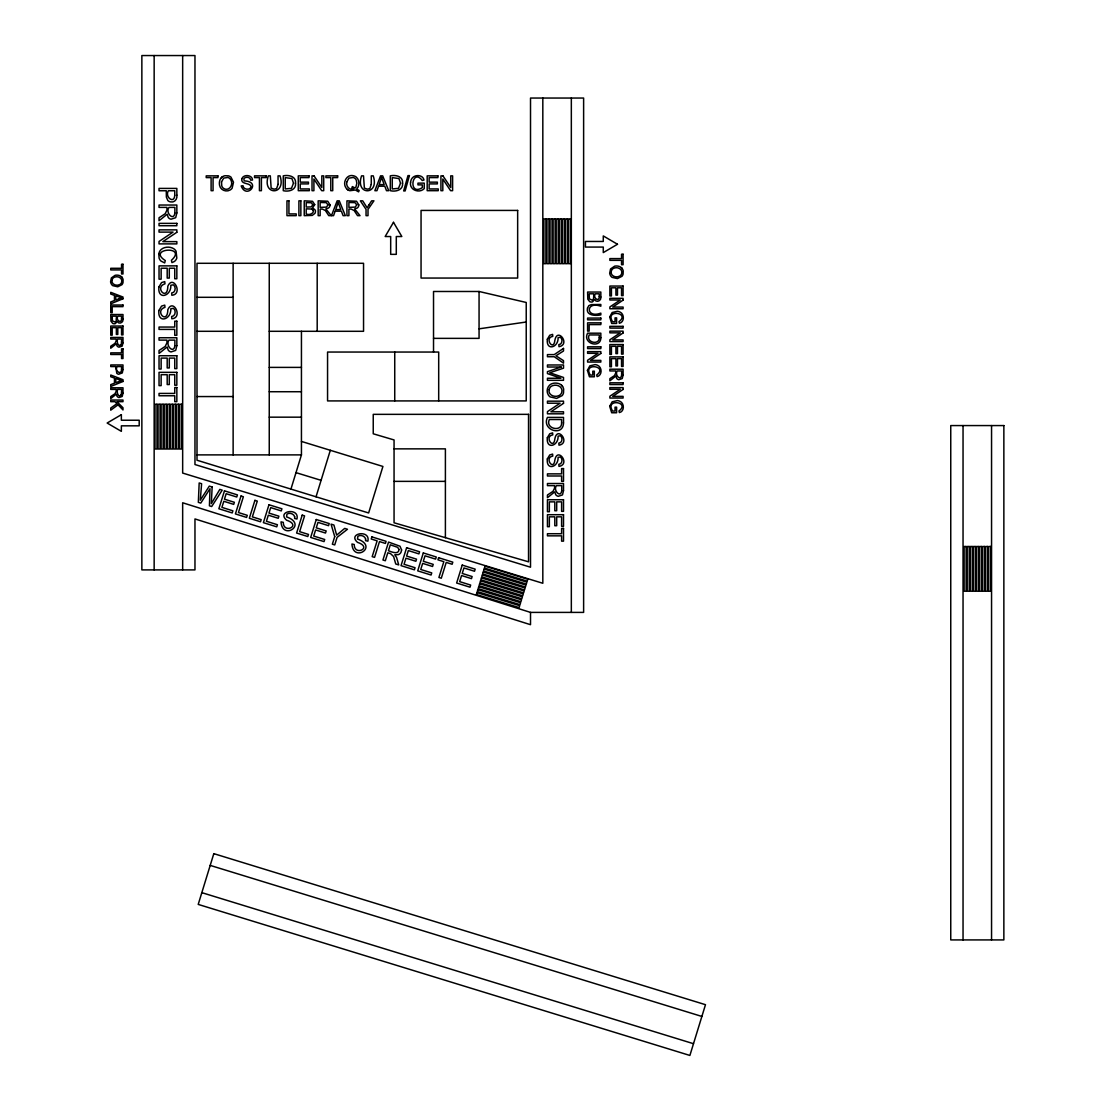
<?xml version="1.0" encoding="UTF-8"?>
<svg xmlns="http://www.w3.org/2000/svg" width="1111" height="1111" viewBox="0 0 1111 1111"><rect width="100%" height="100%" fill="white"/><g stroke="black" fill="none" stroke-linecap="round" stroke-linejoin="round"><path stroke-width="1.5" d="M290.943 489.09L301.442 454.885L301.442 331.3M316.038 496.798L330.314 450.302M121.321 344.563L121.641 339.049L117.585 339.049C116.488 341.341 118.058 347.965 121.321 344.563A1.833 1.833 0 0 1 119.641 345.549M121.321 394.919L121.641 389.405L117.585 389.405C116.488 391.697 118.058 398.321 121.321 394.919A1.833 1.833 0 0 1 119.641 395.905M479.063 328.828L526.225 322.009M438.692 400.918L438.692 352.048L327.564 352.048L327.564 400.918L526.225 400.918L526.225 302.47L479.063 291.485L433.526 291.485L433.526 352.048M197.008 297.304L233.129 297.304M197.008 331.3L233.129 331.3M269.251 331.3L363.547 331.3L363.547 263.293L197.008 263.293L197.008 460.232L368.63 512.963L382.92 466.453L301.442 441.428M433.526 338.369L479.063 338.369L479.063 291.485M269.251 367.394L301.442 367.394M269.251 391.725L301.442 391.725M197.008 396.558L233.129 396.558M269.251 417.167L301.442 417.167M394.058 448.858L445.4 448.858L445.4 537.682M197.008 454.885L301.442 454.885M394.058 481.369L445.4 481.369M530.516 612.397L583.622 612.397L583.622 98.046L530.516 98.046L530.516 567.221L194.967 464.537L194.967 55.55L141.861 55.55L141.861 569.901L194.967 569.901L194.967 518.934L530.516 624.688L530.516 612.397L182.662 502.769L182.662 569.901M311.802 209.062L306.205 208.812L306.205 213.909C309.469 215.992 316.538 212.132 311.802 209.062A2.25 2.25 0 0 1 313.288 210.59M295.998 472.633L321.093 480.341M210.201 865.4L701.874 1016.44M201.827 892.647L693.5 1043.701M991.554 425.569L991.554 939.92M963.043 425.569L963.043 939.92M571.332 98.046L571.332 612.397M542.821 98.046L542.821 583.275L182.662 473.064L182.662 55.55M394.738 352.048L394.738 400.918M317.19 263.293L317.19 331.3M269.251 263.293L269.251 454.885M233.129 263.293L233.129 454.885M154.151 55.55L154.151 569.901M222.422 176.774A6.722 6.722 0 0 0 219.881 180.176A10.096 10.096 0 0 0 219.589 185.37C220.339 190.05 226.116 192.384 230.074 190.023A6.097 6.097 0 0 0 232.143 188.162L233.504 182.218L230.963 177.121A6.805 6.805 0 0 0 228.435 175.844L224.991 175.732A6.499 6.499 0 0 0 221.367 177.691M347.354 189.439A6.805 6.805 0 0 0 349.854 190.703L355.409 190.023L358.603 191.842L359.172 190.481L356.659 189.106C359.742 185.94 359.7 180.038 356.284 177.107A6.819 6.819 0 0 0 353.77 175.844C346.799 173.608 342.119 182.773 346.09 188.065A6.402 6.402 0 0 0 348.118 189.967M122.238 277.653A5.541 5.541 0 0 0 119.419 275.542A8.332 8.332 0 0 0 115.141 275.306L111.378 277.903L110.586 281.777A6.041 6.041 0 0 0 111.294 283.958A5.027 5.027 0 0 0 112.822 285.68L117.738 286.791L121.946 284.694A5.624 5.624 0 0 0 123.002 282.611L123.099 279.764A5.374 5.374 0 0 0 121.474 276.764M622.285 268.709A5.986 5.986 0 0 0 619.244 266.432A8.999 8.999 0 0 0 614.619 266.182L610.55 268.973L609.689 273.153A6.527 6.527 0 0 0 610.467 275.528A5.43 5.43 0 0 0 612.119 277.375L617.424 278.583L621.966 276.306A6.069 6.069 0 0 0 623.104 274.056L623.215 270.987A5.805 5.805 0 0 0 621.466 267.751M562.527 386.392A7.277 7.277 0 0 0 558.833 383.628A10.943 10.943 0 0 0 553.209 383.323C548.14 384.128 545.626 390.392 548.167 394.669A6.597 6.597 0 0 0 550.181 396.919L556.639 398.391L562.152 395.627A7.374 7.374 0 0 0 563.527 392.891L563.652 389.156A7.041 7.041 0 0 0 561.541 385.239M212.159 487.007L211.312 503.644L219.825 489.395L222.2 490.145L211.701 506.519L209.424 505.811L209.993 488.701L200.758 503.102L198.341 502.339L199.175 482.952L201.605 483.716L200.286 500.2L209.312 486.118L212.159 487.007M563.513 422.93C563.277 436.998 541.321 430.179 547.445 417.403L563.513 417.403L563.513 422.93M600.829 337.744C600.926 348.979 582.178 343.716 587.594 333.189L600.829 333.189L600.829 337.744M121.543 318.593C121.904 324.245 115.238 320.232 117.849 316.149L121.543 316.149L121.543 318.593M599.26 296.443C599.648 302.553 592.455 298.22 595.26 293.804L599.26 293.804L599.26 296.443M294.693 516.865L294.623 518.49L296.956 519.018C299.72 507.06 276.111 511.018 286.569 520.198C302.359 525.434 283.277 534.46 283.305 522.351L281.014 521.851C282.236 540.96 307.955 524.42 286.582 516.893L286.957 514.143C289.402 512.254 294.04 513.782 294.693 516.865M365.616 539.016L365.547 540.64L367.88 541.168C370.643 529.211 347.035 533.169 357.492 542.349C373.282 547.584 354.201 556.611 354.228 544.501L351.937 544.001C353.159 563.11 378.879 546.57 357.506 539.043L357.881 536.294C360.325 534.405 364.964 535.933 365.616 539.016M278.042 184.412L276.583 188.62L274.042 189.176L271.153 188.078L270.306 175.857L268.348 175.857C261.516 195.8 286.721 195.661 280.014 175.857L278.042 175.857L278.042 184.412M371.268 184.412L369.81 188.62L367.255 189.176L364.366 188.078L363.519 175.857L361.561 175.857C354.728 195.8 379.934 195.661 373.227 175.857L371.268 175.857L371.268 184.412M116.405 318.982L116.197 320.773A1.861 1.861 0 0 1 114.933 322.009L112.378 320.815L112.197 316.149L116.405 316.149L116.405 318.982M593.705 296.859L593.482 298.803A2 2 0 0 1 592.121 300.137L589.372 298.845L589.163 293.804L593.705 293.804L593.705 296.859M561.61 422.902C561.972 432.429 544.959 428.832 549.348 419.527L561.61 419.527L561.61 422.902M599.26 337.716C599.551 345.563 585.539 342.605 589.163 334.939L599.26 334.939L599.26 337.716M158.804 254.169L159.109 258.113A6.763 6.763 0 0 0 161.109 261.141L164.678 262.918L165.275 260.557C146.388 248.336 188.078 245.253 171.413 260.293L171.955 262.613L174.149 261.627A6.527 6.527 0 0 0 176.816 258.044L176.08 251.267A7.166 7.166 0 0 0 173.899 248.822C168.858 245.406 159.415 247.239 158.804 254.169M410.584 182.287C409.042 189.87 419.222 193.8 424.235 188.62L424.235 183.121L417.958 183.134L417.958 184.87L422.319 184.87L422.319 187.634C407.765 196.883 412.042 167.15 422.249 180.496L424.013 180.01C422.847 174.191 413.625 174.274 411.431 179.302A9.041 9.041 0 0 0 410.584 182.287M587.427 370.366L589.441 376.796L594.343 376.796L594.343 371.199L592.788 371.199L592.788 375.087L590.33 375.087C582.081 362.103 608.592 365.922 596.69 375.018L597.121 376.601C602.301 375.546 602.245 367.324 597.746 365.366A8.069 8.069 0 0 0 595.093 364.616L589.872 365.838L587.427 370.366M609.689 317.038L611.703 323.468L616.619 323.468L616.605 317.871L615.05 317.871L615.05 321.759L612.592 321.759C604.342 308.775 630.854 312.594 618.966 321.69L619.396 323.273C624.576 322.232 624.507 314.01 620.021 312.052A8.069 8.069 0 0 0 617.369 311.288L612.147 312.51L609.689 317.038M609.689 406.334L611.703 412.764L616.619 412.764L616.605 407.168L615.05 407.168L615.05 411.056L612.592 411.056C604.342 398.071 630.854 401.89 618.966 410.987L619.396 412.57C624.576 411.528 624.507 403.307 620.021 401.349A8.069 8.069 0 0 0 617.369 400.585L612.147 401.807L609.689 406.334M122.988 342.855L122.196 346.118L119.016 347.16A3 3 0 0 1 117.044 345.896L116.322 343.771L110.753 348.215L110.753 346.188L114.975 343.396L116.183 340.924L116.183 339.049L110.753 339.049L110.753 337.438L122.988 337.438L122.988 342.855M122.988 393.211L122.196 396.474L119.016 397.53A3 3 0 0 1 117.044 396.252L116.322 394.127L110.753 398.571L110.753 396.544L114.975 393.752L116.183 391.294L116.183 389.405L110.753 389.405L110.753 387.795L122.988 387.795L122.988 393.211M176.843 212.937L175.705 217.673L171.08 219.2A4.375 4.375 0 0 1 168.205 217.353L167.136 214.256L159.04 220.742L159.04 217.77L165.192 213.715L166.942 210.132L166.942 207.396L159.04 207.396L159.04 205.035L176.843 205.035L176.843 212.937M176.843 345.66L175.705 350.396L171.08 351.923A4.375 4.375 0 0 1 168.205 350.076L167.136 346.979L159.04 353.451L159.04 350.493L165.192 346.438L166.942 342.855L166.942 340.119L159.04 340.119L159.04 337.758L176.843 337.758L176.843 345.66M563.513 490.645L562.485 494.909L558.305 496.298A3.944 3.944 0 0 1 555.722 494.631L554.764 491.84L547.445 497.672L547.445 495.006L553 491.34L554.583 488.118L554.583 485.646L547.445 485.646L547.445 483.521L563.513 483.521L563.513 490.645M623.09 375.06L622.243 378.573L618.813 379.712A3.25 3.25 0 0 1 616.674 378.337L615.883 376.032L609.87 380.851L609.87 378.643L614.439 375.629L615.744 372.977L615.744 370.949L609.87 370.949L609.87 369.199L623.09 369.199L623.09 375.06M221.506 181.94L221.769 185.898A5.027 5.027 0 0 0 223.617 188.398C228.727 191.87 233.671 184.787 230.921 180.121A4.694 4.694 0 0 0 227.894 177.468L223.7 178.093L221.506 181.94M122.988 369.574L122.293 372.949L118.696 374.24A3.666 3.666 0 0 1 116.808 373.31L115.725 366.574L110.753 366.574L110.753 364.95L122.988 364.95L122.988 369.574M176.843 195.119C177.607 198.883 174.58 202.855 170.608 201.91A5.333 5.333 0 0 1 167.844 200.549L166.372 197.078L166.275 190.759L159.04 190.759L159.04 188.412L176.843 188.412L176.843 195.119M293.512 183.162L291.457 188.342L285.235 188.939L285.235 177.607L291.901 178.552L293.512 183.162M295.54 183.19C296.345 190.078 288.624 192.05 283.277 190.689L283.277 175.857C288.541 174.663 296.29 176.274 295.54 183.19M400.543 183.162L398.488 188.342L392.266 188.939L392.266 177.607L398.932 178.552L400.543 183.162M402.571 183.19C403.376 190.078 395.655 192.05 390.308 190.689L390.308 175.857C395.572 174.663 403.321 176.274 402.571 183.19M346.826 181.871C345.646 185.981 349.493 190.814 353.798 188.87L351.868 188.023L352.34 186.592L355.145 188.009L355.895 187.12L356.867 183.259L356.256 180.121A4.708 4.708 0 0 0 353.215 177.468L348.951 178.135L346.826 181.871M121.543 369.699C121.543 375.629 114.086 370.921 117.169 366.574L121.543 366.574L121.543 369.699M174.746 195.314C174.274 204.466 164.484 196.953 168.372 190.759L174.746 190.759L174.746 195.314M122.988 319.121C123.793 322.509 118.78 324.87 117.266 321.468L115.294 323.62A3.583 3.583 0 0 1 112.697 323.412L110.947 321.176L110.753 314.524L122.988 314.524L122.988 319.121M600.829 297.012C601.69 300.664 596.288 303.22 594.635 299.553L592.51 301.873A3.875 3.875 0 0 1 589.705 301.65L587.816 299.234L587.594 292.054L600.829 292.054L600.829 297.012M158.901 286.985C157.401 300.539 171.455 296.179 170.816 285.263L173.427 284.819C176.246 286.777 175.607 292.846 171.663 292.998L171.83 295.262C183.454 294.373 173.177 274.111 167.83 286.18C167.553 301.97 153.971 287.235 164.956 283.833L164.761 281.611L161.553 282.597L158.901 286.985M158.901 310.497C157.401 324.037 171.455 319.69 170.816 308.775L173.427 308.316C176.246 310.275 175.607 316.343 171.663 316.51L171.83 318.774C183.454 317.885 173.177 297.623 167.83 309.691C167.553 325.481 153.971 310.747 164.956 307.344L164.761 305.122L161.553 306.108L158.901 310.497M547.334 339.23C545.987 351.437 558.639 347.507 558.083 337.661L560.43 337.258C562.971 339.036 562.388 344.507 558.833 344.646L558.986 346.688C570.971 344.66 557.389 326.537 554.861 340.369C553.639 351.979 543.876 337.786 552.778 336.383L552.611 334.383L549.723 335.258L547.334 339.23M547.334 437.734C545.987 449.941 558.639 446.011 558.083 436.165L560.43 435.762C562.971 437.526 562.388 443.011 558.833 443.15L558.986 445.192C570.971 443.164 557.389 425.041 554.861 438.873C553.639 450.483 543.876 436.276 552.778 434.887L552.611 432.887L549.723 433.762L547.334 437.734M547.334 458.926C545.987 471.147 558.639 467.217 558.083 457.371L560.43 456.968C562.971 458.732 562.388 464.204 558.833 464.356L558.986 466.398C570.971 464.356 557.389 446.247 554.861 460.079C553.639 471.689 543.876 457.482 552.778 456.093L552.611 454.08L549.723 454.968L547.334 458.926M330.023 204.882L329.953 205.632A3.639 3.639 0 0 1 328.412 208.035L325.842 208.91L331.231 215.659L328.759 215.659L325.384 210.534L322.398 209.076L320.135 209.076L320.135 215.659L318.163 215.659L318.163 200.827L327.759 201.23L330.023 204.882M358.797 204.882L358.728 205.632A3.639 3.639 0 0 1 357.186 208.035L354.617 208.91L360.006 215.659L357.548 215.659L354.159 210.534L351.173 209.076L348.91 209.076L348.91 215.659L346.938 215.659L346.938 200.827L356.534 201.23L358.797 204.882M112.003 280.125C111.072 284.249 116.266 286.319 119.474 284.666A3.875 3.875 0 0 0 121.654 282.152C122.877 278.125 118.03 275.736 114.711 277.097A4.138 4.138 0 0 0 112.642 278.625L112.003 280.125M549.098 389.628C547.876 395.044 554.695 397.766 558.889 395.599A5.083 5.083 0 0 0 561.763 392.308C563.36 387.017 557.014 383.878 552.639 385.67A5.444 5.444 0 0 0 549.931 387.67L549.098 389.628M611.231 271.376C610.217 275.834 615.841 278.069 619.285 276.278A4.194 4.194 0 0 0 621.66 273.57C622.965 269.223 617.744 266.64 614.147 268.112A4.472 4.472 0 0 0 611.911 269.765L611.231 271.376M587.538 308.011C585.441 315.816 595.899 315.955 600.829 314.871L600.829 313.121C585.747 318.843 585.261 300.678 600.829 306.219L600.829 304.47L591.302 304.608L588.802 305.65L587.538 308.011M399.03 549.459C398.807 555.167 391.294 551.792 388.447 550.737L390.294 544.807L397.627 547.32L399.03 549.459M174.871 213.034C173.844 221.589 164.97 212.812 168.983 207.396L174.871 207.396L174.871 213.034M174.871 345.757C173.844 354.298 164.97 345.521 168.983 340.119L174.871 340.119L174.871 345.757M561.735 490.729C560.805 498.436 552.792 490.52 556.417 485.646L561.735 485.646L561.735 490.729M621.632 375.129C620.855 381.476 614.272 374.962 617.258 370.949L621.632 370.949L621.632 375.129M312.788 204.855L311.274 206.896L306.205 207.063L306.205 202.577L311.413 202.785L312.788 204.855M314.719 204.632L312.649 207.771L315.26 210.16A4.347 4.347 0 0 1 314.996 213.298L312.288 215.409L304.233 215.659L304.233 200.827L312.524 201.285L314.719 204.632M327.995 204.882L326.453 207.104L320.135 207.382L320.135 202.466L326.245 202.646L327.995 204.882M356.77 204.882L355.228 207.104L348.91 207.382L348.91 202.466L355.02 202.646L356.77 204.882M241.906 178.607C240.379 184.898 249.933 182.301 251.086 186.662C250.406 190.606 243.087 189.759 243.031 185.759L241.184 185.926C246.6 200.049 262.113 181.524 244.212 180.885L243.837 178.704C245.475 176.357 250.517 176.899 250.655 180.176L252.544 180.038C252.391 174.774 243.615 173.983 241.906 178.607M401.599 549.973L400.974 552.334A4.611 4.611 0 0 1 398.21 554.653L394.766 554.75L396.599 557.472L398.738 564.93L395.752 563.999L393.613 556.528L390.558 553.639L387.808 552.792L385.323 560.736L382.948 560L388.544 542.085L399.974 546.195L401.599 549.973M338.175 202.396L335.744 209.576L340.771 209.576L338.175 202.396M381.573 177.413L379.143 184.607L384.17 184.607L381.573 177.413M409.417 175.607L405.14 190.939L403.668 190.939L407.973 175.607L409.417 175.607M213.812 853.651L198.216 904.41L689.889 1055.45L705.485 1004.691L213.812 853.651M476.925 592.594L476.341 594.496L519.115 607.592L519.698 605.676L476.925 592.594M477.827 589.649L477.244 591.552L520.017 604.648L520.601 602.731L477.827 589.649M478.73 586.705L478.147 588.622L520.92 601.704L521.503 599.801L478.73 586.705M479.633 583.775L479.049 585.678L521.809 598.773L522.392 596.857L479.633 583.775M480.535 580.831L479.938 582.747L522.712 595.829L523.295 593.913L480.535 580.831M481.424 577.887L480.841 579.803L523.614 592.885L524.198 590.983L481.424 577.887M482.327 574.956L481.743 576.859L524.517 589.955L525.1 588.038L482.327 574.956M483.229 572.012L482.646 573.929L525.406 587.011L525.989 585.094L483.229 572.012M484.132 569.068L483.549 570.985L526.308 584.067L526.892 582.164L484.132 569.068M485.021 566.138L484.438 568.04L527.211 581.136L527.794 579.22L485.021 566.138M224.464 490.854L218.867 508.755L232.241 512.935L232.893 510.824L221.908 507.38L223.811 501.283L233.713 504.38L234.365 502.283L224.464 499.186L226.172 493.701L236.754 497.006L237.421 494.895L224.464 490.854M241.004 496.02L235.407 513.921L246.6 517.42L247.267 515.31L238.448 512.546L243.378 496.756L241.004 496.02M254.919 500.353L249.322 518.268L260.516 521.767L261.182 519.642L252.35 516.893L257.294 501.103L254.919 500.353M268.973 504.755L263.39 522.656L276.75 526.836L277.417 524.725L266.418 521.281L268.32 515.185L278.222 518.281L278.889 516.184L268.973 513.088L270.695 507.602L281.264 510.907L281.93 508.796L268.973 504.755M302.206 515.129L296.609 533.03L307.803 536.53L308.469 534.419L299.637 531.655L304.581 515.865L302.206 515.129M316.26 519.517L310.677 537.432L324.037 541.599L324.704 539.488L313.705 536.058L315.607 529.961L325.509 533.044L326.176 530.947L316.26 527.85L317.982 522.364L328.55 525.67L329.217 523.559L316.26 519.517M334.73 536.613L332.356 544.196L334.73 544.932L337.091 537.349L347.465 529.267L344.702 528.392L336.647 535.127L333.925 525.031L331.05 524.128L334.73 536.613M371.879 536.891L371.227 539.002L377.129 540.849L372.185 556.639L374.56 557.375L379.49 541.585L385.42 543.432L386.072 541.321L371.879 536.891M406.626 547.737L401.029 565.638L414.403 569.818L415.056 567.707L404.057 564.277L405.959 558.18L415.875 561.263L416.528 559.166L406.626 556.069L408.334 550.584L418.916 553.889L419.569 551.778L406.626 547.737M423.305 552.945L417.722 570.86L431.082 575.026L431.748 572.915L420.75 569.485L422.652 563.388L432.554 566.485L433.221 564.374L423.305 561.291L425.027 555.806L435.595 559.111L436.262 556.986L423.305 552.945M438.609 557.722L437.942 559.833L443.844 561.68L438.914 577.47L441.289 578.22L446.219 562.416L452.135 564.263L452.802 562.152L438.609 557.722M462.232 565.096L456.635 583.011L470.009 587.177L470.661 585.066L459.662 581.636L461.565 575.54L471.481 578.637L472.133 576.54L462.232 573.443L463.94 567.957L474.522 571.262L475.175 569.151L462.232 565.096M335.175 211.173L333.55 215.659L331.467 215.659L337.161 200.827L339.272 200.827L345.34 215.659L343.105 215.659L341.383 211.173L335.175 211.173M378.573 186.204L376.948 190.689L374.865 190.689L380.559 175.857L382.67 175.857L388.739 190.689L386.503 190.689L384.781 186.204L378.573 186.204M393.488 222.311L385.156 236.532L390.683 236.532L390.683 254.35L396.294 254.35L396.294 236.532L401.835 236.532L393.488 222.311M368.769 205.188L367.144 207.813L362.714 200.827L360.339 200.827L366.047 209.382L366.047 215.659L368.005 215.659L368.005 209.382L373.921 200.827L371.643 200.827L368.769 205.188M118.03 404.807L110.753 410.167L110.753 408.029L116.947 403.668L114.988 401.668L110.753 401.668L110.753 400.043L122.988 400.043L122.988 401.668L116.919 401.668L122.988 407.751L122.988 409.945L118.03 404.807M176.843 232.282L162.859 241.629L176.843 241.629L176.843 243.892L159.04 243.892L159.04 241.476L173.024 232.116L159.04 232.116L159.04 229.866L176.843 229.866L176.843 232.282M623.09 300.123L612.716 307.067L623.09 307.067L623.09 308.747L609.87 308.747L609.87 306.942L620.257 299.998L609.87 299.998L609.87 298.317L623.09 298.317L623.09 300.123M623.09 332.967L612.716 339.91L623.09 339.91L623.09 341.577L609.87 341.577L609.87 339.785L620.257 332.842L609.87 332.842L609.87 331.161L623.09 331.161L623.09 332.967M600.829 353.451L590.441 360.395L600.829 360.395L600.829 362.061L587.594 362.061L587.594 360.27L597.996 353.326L587.594 353.326L587.594 351.645L600.829 351.645L600.829 353.451M563.513 403.349L550.903 411.792L563.513 411.792L563.513 413.82L547.445 413.82L547.445 411.639L560.069 403.21L547.445 403.21L547.445 401.168L563.513 401.168L563.513 403.349M623.09 389.419L612.716 396.363L623.09 396.363L623.09 398.044L609.87 398.044L609.87 396.238L620.257 389.294L609.87 389.294L609.87 387.614L623.09 387.614L623.09 389.419M563.513 348.41L554.25 354.603L547.445 354.603L547.445 356.728L554.25 356.728L563.513 363.13L563.513 360.658L555.958 355.798L563.513 350.993L563.513 348.41M121.363 414.681L107.142 423.027L121.363 431.36L121.363 425.832L139.194 425.832L139.194 420.222L121.363 420.222L121.363 414.681M617.494 244.267L603.273 252.6L603.273 247.073L585.441 247.073L585.441 241.462L603.273 241.462L603.273 235.921L617.494 244.267M122.988 298.776L110.753 303.789L110.753 301.942L114.461 300.512L114.461 295.401L110.753 294.054L110.753 292.332L122.988 297.04L122.988 298.776M122.988 381.462L110.753 386.475L110.753 384.628L114.461 383.198L114.461 378.073L110.753 376.74L110.753 375.018L122.988 379.712L122.988 381.462M119.169 298.734L115.78 300.012L115.78 295.873L121.696 297.873L119.169 298.734M119.169 381.42L115.78 382.698L115.78 378.545L121.696 380.545L119.169 381.42M561.124 367.019L547.445 371.671L547.445 373.588L560.888 378.254L547.445 378.254L547.445 380.309L563.513 380.309L563.513 377.448L549.764 372.74L563.513 368.172L563.513 364.977L547.445 364.977L547.445 367.019L561.124 367.019M217.964 175.857L206.215 175.857L206.215 177.607L211.104 177.607L211.104 190.689L213.062 190.689L213.062 177.607L217.964 177.607L217.964 175.857M266.307 175.857L254.544 175.857L254.544 177.607L259.432 177.607L259.432 190.689L261.404 190.689L261.404 177.607L266.307 177.607L266.307 175.857M308.997 175.857L298.276 175.857L298.276 190.689L309.344 190.689L309.344 188.939L300.234 188.939L300.234 183.898L308.441 183.898L308.441 182.148L300.234 182.148L300.234 177.607L308.997 177.607L308.997 175.857M314.038 175.857L312.024 175.857L312.024 190.689L313.913 190.689L313.913 179.038L321.704 190.689L323.718 190.689L323.718 175.857L321.829 175.857L321.829 187.509L314.038 175.857M337.647 175.857L325.898 175.857L325.898 177.607L330.786 177.607L330.786 190.689L332.744 190.689L332.744 177.607L337.647 177.607L337.647 175.857M437.901 175.857L427.18 175.857L427.18 190.689L438.234 190.689L438.234 188.939L429.138 188.939L429.138 183.898L437.345 183.898L437.345 182.148L429.138 182.148L429.138 177.607L437.901 177.607L437.901 175.857M442.942 175.857L440.928 175.857L440.928 190.689L442.817 190.689L442.817 179.038L450.594 190.689L452.608 190.689L452.608 175.857L450.733 175.857L450.733 187.509L442.942 175.857M288.929 200.827L286.957 200.827L286.957 215.659L296.22 215.659L296.22 213.909L288.929 213.909L288.929 200.827M300.859 200.827L298.901 200.827L298.901 215.659L300.859 215.659L300.859 200.827M517.657 210.423L421.055 210.423L421.055 278.056L517.657 278.056L517.657 210.423M545.904 218.95L543.904 218.95L543.904 263.682L545.904 263.682L545.904 218.95M548.973 218.95L546.973 218.95L546.973 263.682L548.973 263.682L548.973 218.95M552.042 218.95L550.056 218.95L550.056 263.682L552.042 263.682L552.042 218.95M555.125 218.95L553.125 218.95L553.125 263.682L555.125 263.682L555.125 218.95M558.194 218.95L556.194 218.95L556.194 263.682L558.194 263.682L558.194 218.95M561.263 218.95L559.277 218.95L559.277 263.682L561.263 263.682L561.263 218.95M564.346 218.95L562.347 218.95L562.347 263.682L564.346 263.682L564.346 218.95M567.415 218.95L565.416 218.95L565.416 263.682L567.415 263.682L567.415 218.95M570.499 218.95L568.499 218.95L568.499 263.682L570.499 263.682L570.499 218.95M176.843 223.367L159.04 223.367L159.04 225.727L176.843 225.727L176.843 223.367M623.09 254.238L621.535 254.238L621.535 258.599L609.87 258.599L609.87 260.349L621.535 260.349L621.535 264.724L623.09 264.724L623.09 254.238M122.988 264.265L121.543 264.265L121.543 268.293L110.753 268.293L110.753 269.917L121.543 269.917L121.543 273.973L122.988 273.973L122.988 264.265M176.843 265.876L159.04 265.876L159.04 279.167L161.137 279.167L161.137 268.223L167.192 268.223L167.192 278.083L169.289 278.083L169.289 268.223L174.746 268.223L174.746 278.75L176.843 278.75L176.843 265.876M623.09 286.055L609.87 286.055L609.87 295.929L611.425 295.929L611.425 287.805L615.925 287.805L615.925 295.123L617.48 295.123L617.48 287.805L621.535 287.805L621.535 295.623L623.09 295.623L623.09 286.055M122.988 305.025L110.753 305.025L110.753 312.663L112.197 312.663L112.197 306.636L122.988 306.636L122.988 305.025M600.829 318.079L587.594 318.079L587.594 319.829L600.829 319.829L600.829 318.079M176.843 321.19L174.746 321.19L174.746 327.051L159.04 327.051L159.04 329.411L174.746 329.411L174.746 335.3L176.843 335.3L176.843 321.19M600.829 322.843L587.594 322.843L587.594 331.106L589.163 331.106L589.163 324.593L600.829 324.593L600.829 322.843M122.988 326.037L110.753 326.037L110.753 335.175L112.197 335.175L112.197 327.662L116.363 327.662L116.363 334.425L117.794 334.425L117.794 327.662L121.543 327.662L121.543 334.883L122.988 334.883L122.988 326.037M623.09 326.342L609.87 326.342L609.87 328.092L623.09 328.092L623.09 326.342M623.09 344.563L609.87 344.563L609.87 354.423L611.425 354.423L611.425 346.313L615.925 346.313L615.925 353.617L617.48 353.617L617.48 346.313L621.535 346.313L621.535 354.117L623.09 354.117L623.09 344.563M600.829 346.826L587.594 346.826L587.594 348.576L600.829 348.576L600.829 346.826M122.988 348.84L121.543 348.84L121.543 352.867L110.753 352.867L110.753 354.492L121.543 354.492L121.543 358.547L122.988 358.547L122.988 348.84M176.843 355.742L159.04 355.742L159.04 369.033L161.137 369.033L161.137 358.103L167.192 358.103L167.192 367.949L169.289 367.949L169.289 358.103L174.746 358.103L174.746 368.616L176.843 368.616L176.843 355.742M623.09 356.881L609.87 356.881L609.87 366.755L611.425 366.755L611.425 358.631L615.925 358.631L615.925 365.95L617.48 365.95L617.48 358.631L621.535 358.631L621.535 366.436L623.09 366.436L623.09 356.881M176.843 372.338L159.04 372.338L159.04 385.628L161.137 385.628L161.137 374.699L167.192 374.699L167.192 384.545L169.289 384.545L169.289 374.699L174.746 374.699L174.746 385.211L176.843 385.211L176.843 372.338M623.09 382.809L609.87 382.809L609.87 384.559L623.09 384.559L623.09 382.809M176.843 387.545L174.746 387.545L174.746 393.419L159.04 393.419L159.04 395.766L174.746 395.766L174.746 401.668L176.843 401.668L176.843 387.545M156.984 404.265L154.998 404.265L154.998 448.997L156.984 448.997L156.984 404.265M160.067 404.265L158.068 404.265L158.068 448.997L160.067 448.997L160.067 404.265M163.136 404.265L161.137 404.265L161.137 448.997L163.136 448.997L163.136 404.265M166.206 404.265L164.22 404.265L164.22 448.997L166.206 448.997L166.206 404.265M169.289 404.265L167.289 404.265L167.289 448.997L169.289 448.997L169.289 404.265M172.358 404.265L170.358 404.265L170.358 448.997L172.358 448.997L172.358 404.265M175.427 404.265L173.441 404.265L173.441 448.997L175.427 448.997L175.427 404.265M178.51 404.265L176.51 404.265L176.51 448.997L178.51 448.997L178.51 404.265M181.579 404.265L179.579 404.265L179.579 448.997L181.579 448.997L181.579 404.265M528.544 414.347L373.24 414.347L373.24 433.79L394.058 439.942L394.058 522.781L528.544 561.819L528.544 414.347M1003.858 425.569L950.752 425.569L950.752 939.92L1003.858 939.92L1003.858 425.569M563.513 468.578L561.61 468.578L561.61 473.869L547.445 473.869L547.445 475.994L561.61 475.994L561.61 481.313L563.513 481.313L563.513 468.578M563.513 499.742L547.445 499.742L547.445 511.727L549.348 511.727L549.348 501.866L554.806 501.866L554.806 510.754L556.694 510.754L556.694 501.866L561.61 501.866L561.61 511.352L563.513 511.352L563.513 499.742M563.513 514.712L547.445 514.712L547.445 526.697L549.348 526.697L549.348 516.837L554.806 516.837L554.806 525.725L556.694 525.725L556.694 516.837L561.61 516.837L561.61 526.322L563.513 526.322L563.513 514.712M563.513 528.419L561.61 528.419L561.61 533.724L547.445 533.724L547.445 535.849L561.61 535.849L561.61 541.154L563.513 541.154L563.513 528.419M966.126 546.487L964.126 546.487L964.126 591.205L966.126 591.205L966.126 546.487M969.209 546.487L967.209 546.487L967.209 591.205L969.209 591.205L969.209 546.487M972.278 546.487L970.278 546.487L970.278 591.205L972.278 591.205L972.278 546.487M975.347 546.487L973.347 546.487L973.347 591.205L975.347 591.205L975.347 546.487M978.43 546.487L976.43 546.487L976.43 591.205L978.43 591.205L978.43 546.487M981.499 546.487L979.499 546.487L979.499 591.205L981.499 591.205L981.499 546.487M984.568 546.487L982.582 546.487L982.582 591.205L984.568 591.205L984.568 546.487M987.651 546.487L985.651 546.487L985.651 591.205L987.651 591.205L987.651 546.487M990.72 546.487L988.721 546.487L988.721 591.205L990.72 591.205L990.72 546.487"/></g></svg>
